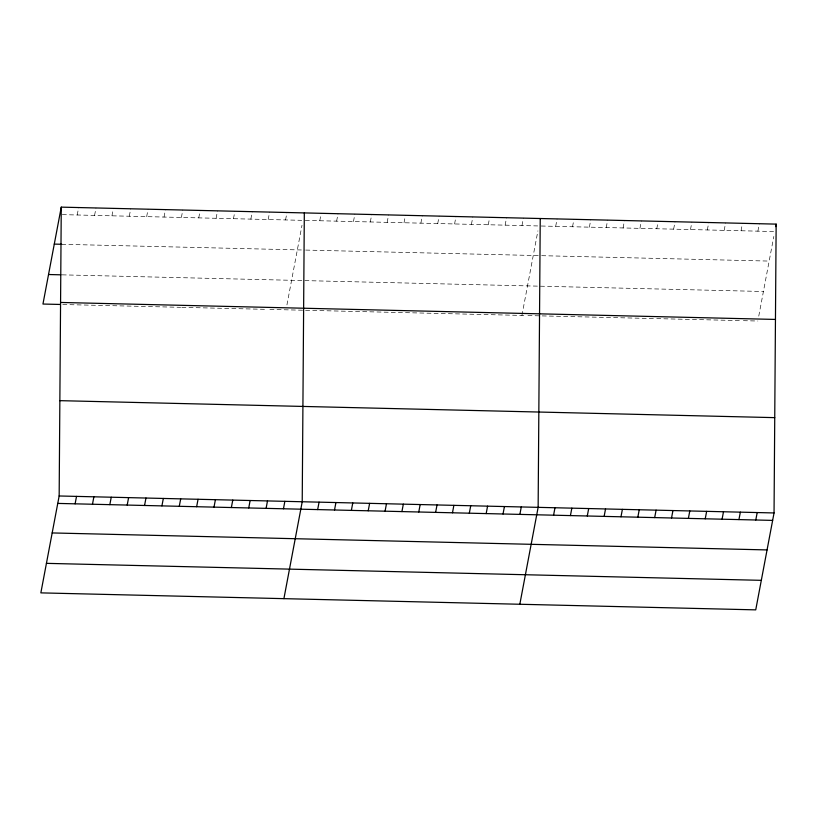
<?xml version="1.0" encoding="UTF-8"?>
<svg xmlns="http://www.w3.org/2000/svg" width="817" height="817" viewBox="0 0 817 817"><rect width="100%" height="100%" fill="white"/><g stroke="black" fill="none" stroke-linecap="round" stroke-linejoin="round"><path stroke-width="0.61" stroke-dasharray="4.08 3.06" d="M77.217 214.994L78.626 207.559M94.578 215.402L95.987 207.967M111.939 215.821L113.349 208.376M129.3 216.229L130.71 208.795M146.662 216.638L148.071 209.203M164.033 217.056L165.432 209.612M181.394 217.465L182.794 210.03M198.756 217.884L200.155 210.439M216.117 218.292L217.516 210.857M233.478 218.701L234.877 211.266M250.839 219.119L252.239 211.674M268.201 219.528L269.6 212.093M285.562 219.936L286.961 212.502M286.941 304.894L301.994 225.278M319.774 220.753L321.173 213.319M336.624 221.152L338.024 213.717M353.475 221.55L354.874 214.115M370.326 221.958L371.725 214.514M387.176 222.357L388.575 214.912M404.027 222.755L405.426 215.32M420.878 223.153L422.277 215.719M437.728 223.552L439.137 216.117M454.579 223.96L455.988 216.515M471.429 224.358L472.839 216.913M488.28 224.757L489.689 217.322M505.131 225.155L506.54 217.72M521.981 225.553L523.391 218.119M521.93 315.423L537.903 230.874M555.683 226.36L557.092 218.915M572.533 226.758L573.942 219.324M589.384 227.157L590.793 219.722M606.234 227.555L607.644 220.12M623.085 227.953L624.494 220.519M639.936 228.362L641.345 220.917M656.786 228.76L658.196 221.315M673.637 229.158L675.046 221.724M690.488 229.557L691.897 222.122M707.338 229.955L708.747 222.52M724.189 230.363L725.598 222.918M741.039 230.762L742.449 223.317M757.89 231.16L759.299 223.725M758.768 316.108L773.811 236.481M62.337 214.636L301.677 220.324M305.323 220.406L537.627 225.931M541.242 226.013L773.546 231.528M61.724 244.283L304.567 250.043M305.762 250.073L540.476 255.65M541.681 255.68L769.165 261.083M62.174 274.849L763.415 291.495M62.797 304.516L180.608 307.315M181.844 307.345L267.414 309.377M269.896 309.429L526.74 315.536M527.945 315.566L654.325 318.569M656.735 318.62L740.988 320.621M743.399 320.683L757.839 321.02"/><path stroke-width="1.23" d="M59.161 495.98L61.265 207.14L776.15 224.124L774.046 512.953L755.735 609.86L40.85 592.876L59.161 495.98L774.046 512.953M304.322 212.91L302.219 501.75L283.907 598.647M540.241 218.517L538.137 507.357L519.826 604.253M61.265 207.14L42.954 304.047L60.315 304.455M75.113 503.823L76.522 496.389M92.474 504.242L93.884 496.797M109.835 504.651L111.245 497.216M127.197 505.069L128.606 497.624M144.558 505.478L145.967 498.043M161.919 505.886L163.329 498.452M179.28 506.305L180.69 498.86M196.642 506.714L198.051 499.279M214.003 507.122L215.412 499.687M231.364 507.541L232.774 500.096M248.736 507.949L250.135 500.515M266.097 508.368L267.496 500.923M283.458 508.777L284.857 501.342M317.67 509.594L319.069 502.149M334.521 509.992L335.92 502.547M351.371 510.39L352.77 502.955M368.222 510.788L369.621 503.354M385.073 511.187L386.472 503.752M401.923 511.585L403.322 504.15M418.774 511.993L420.173 504.549M435.624 512.392L437.024 504.957M452.475 512.79L453.874 505.355M469.326 513.188L470.725 505.754M486.176 513.587L487.575 506.152M503.027 513.995L504.436 506.55M519.878 514.393L521.287 506.948M553.579 515.19L554.988 507.755M570.429 515.588L571.839 508.154M587.28 515.997L588.689 508.552M604.131 516.395L605.54 508.95M620.981 516.793L622.391 509.359M637.832 517.192L639.241 509.757M654.683 517.59L656.092 510.155M671.533 517.998L672.942 510.554M688.384 518.397L689.793 510.952M705.234 518.795L706.644 511.36M775.68 226.605L776.15 224.124M722.085 519.193L723.494 511.759M738.936 519.592L740.345 512.157M755.786 520L757.196 512.555M54.279 244.099L61.724 244.283M48.53 274.522L60.938 274.818M60.57 302.453L775.456 319.437M59.855 400.657L774.741 417.64M57.752 503.415L772.637 520.398M52.176 532.939L767.061 549.923M46.426 563.352L761.311 580.336"/></g></svg>
